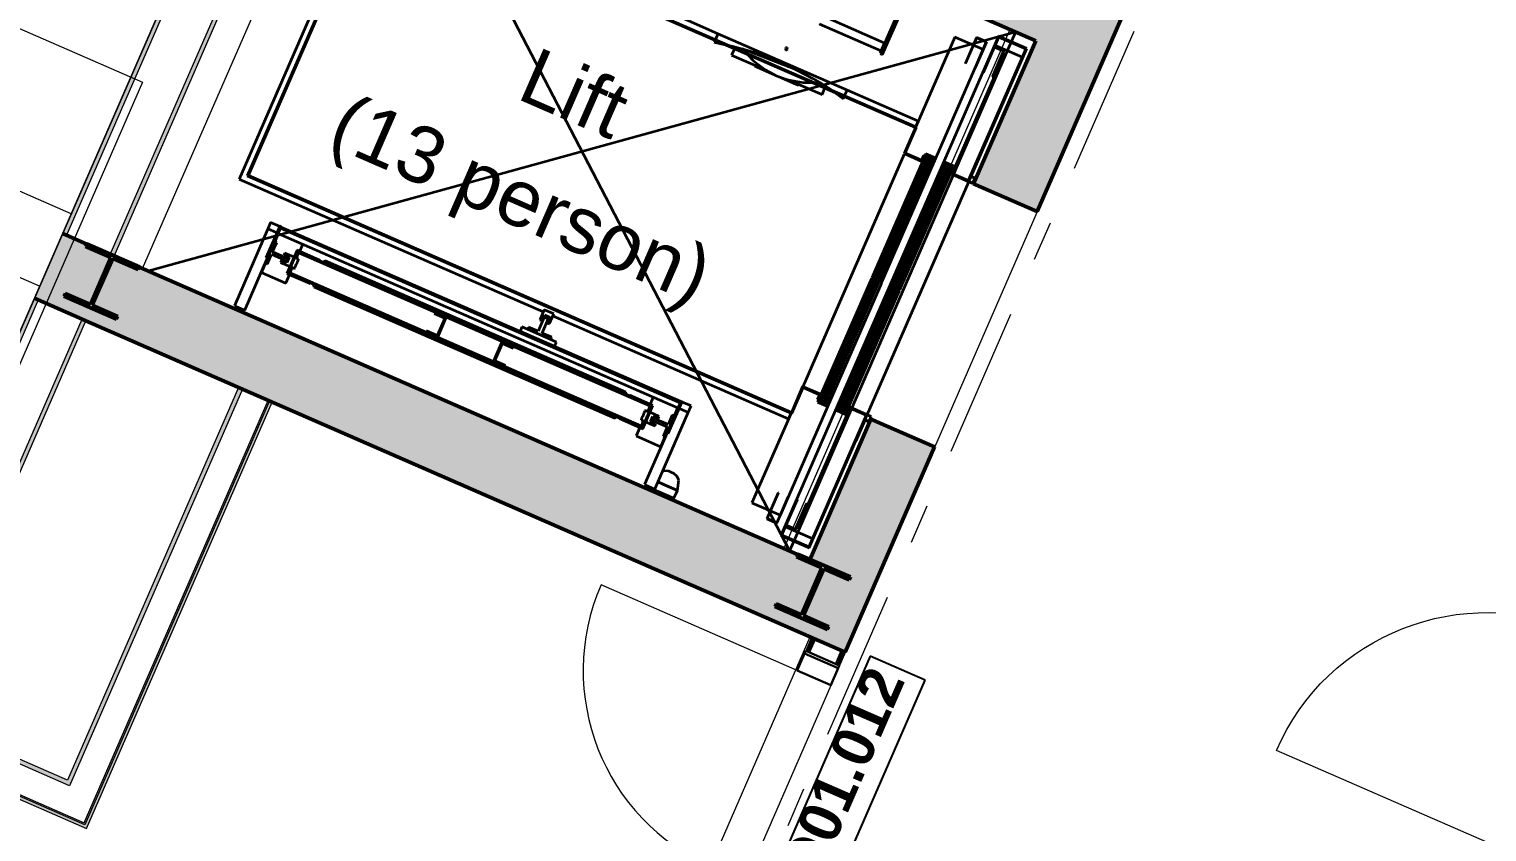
# Model space of a CAD drawing. Header units: millimetres. Extents: x -50172 to 258853, y -59787 to 25069.
# Drawn here: x 182827 to 187994, y -3236 to -393 of the extents above; entities that cross this region are included whole.
import ezdxf
from ezdxf.enums import TextEntityAlignment as Align

# ---------------------------------------------------------------- set-up
doc = ezdxf.new("R2010")
doc.units = ezdxf.units.MM
doc.header["$MEASUREMENT"] = 0
doc.linetypes.add('Double Dashed', pattern=[1093.611073, 529.166651, -211.666656, 141.111112, -211.666656])
for name, color, linetype in [('A-05-M_Gross_Int_Circulation', 7, 'Continuous'), ('A-05-M_Gross_Int_Plant', 7, 'Continuous'), ('A-15-M_Column_Int', 7, 'Continuous'), ('A-15-MG_Structural_Grid', 7, 'Continuous'), ('A-20-M_Floor_Slab', 7, 'Continuous'), ('A-25-M_Wall_Int', 7, 'Continuous'), ('ArchiCAD Door Markers', 7, 'Continuous'), ('ArchiCAD Doors', 7, 'Continuous'), ('New_A-05-M_Gross_Int_Circulation', 7, 'Continuous')]:
    doc.layers.add(name, color=color, linetype=linetype)
for name, color, linetype, lineweight, true_color in [('A-05-M_Gross_Int_Circulation_Pen_No__74', 7, 'Continuous', 20, 0x606060), ('A-05-M_Gross_Int_Plant_Pen_No__74', 7, 'Continuous', 20, 0x606060), ('A-15-M_Column_Int_Pen_No__28', 7, 'Continuous', 50, 0x2a2a2a), ('A-15-MG_Structural_Grid_Pen_No__163', 7, 'Continuous', 0, 0x750077), ('A-25-M_Wall_Int_Pen_No__107', 7, 'Continuous', 15, 0xa6a6a6), ('A-25-M_Wall_Int_Pen_No__27', 7, 'Continuous', 50, 0x2a2a2a), ('ArchiCAD Doors_Pen_No__27', 7, 'Continuous', 50, 0x2a2a2a), ('ArchiCAD Doors_Pen_No__43', 7, 'Continuous', 30, 0x444444), ('ArchiCAD Doors_Pen_No__63', 7, 'Continuous', 20, 0x606060), ('New_A-05-M_Gross_Int_Circulation_Pen_No__74', 7, 'Continuous', 20, 0x606060)]:
    doc.layers.add(name, color=color, linetype=linetype, lineweight=lineweight, true_color=true_color)
for name, color, linetype, lineweight in [('A-20-M_Floor_Slab_Pen_No__89', 8, 'Continuous', 20), ('A-25-M_Wall_Int_Pen_No__1', 7, 'Continuous', 13), ('A-30-M_Stair_Pen_No__1', 7, 'Continuous', 13), ('A-30-M_Stair_Pen_No__2', 8, 'Continuous', 15), ('A-80-M_Lift_Pen_No__8', 7, 'Continuous', 35), ('ArchiCAD Door Markers_Pen_No__1', 7, 'Continuous', 13), ('ArchiCAD Door Markers_Pen_No__5', 7, 'Continuous', 25), ('ArchiCAD Doors_Pen_No__1', 7, 'Continuous', 13), ('ArchiCAD Zone Stamps_Pen_No__9', 7, 'Continuous', 13), ('New_ArchiCAD Zone Stamps_Pen_No__9', 7, 'Continuous', 13)]:
    doc.layers.add(name, color=color, linetype=linetype, lineweight=lineweight)
doc.styles.add('GENERATED_STYLE_1', font='')
doc.styles.add('GENERATED_STYLE_2', font='')
doc.styles.add('GENERATED_STYLE_3', font='')
doc.styles.add('GENERATED_STYLE_4', font='')
doc.styles.get('GENERATED_STYLE_1').set_extended_font_data('Arial', bold=True)
doc.styles.get('GENERATED_STYLE_2').set_extended_font_data('Swis721 BT', bold=True)
doc.styles.get('GENERATED_STYLE_3').set_extended_font_data('Arial')
doc.styles.get('GENERATED_STYLE_4').set_extended_font_data('Swis721 BT')

# ---------------------------------------------------------------- blocks, each defined once
blk = doc.blocks.new('Hub Circulation-First_INB 1250_31_3', base_point=(202027.2, -3160.1))
at = {"layer": 'New_A-05-M_Gross_Int_Circulation_Pen_No__74', "linetype": 'Continuous'}
blk.add_line((187614, 1744.8), (185229.9, -3722.7), dxfattribs=at)
at = {"layer": 'New_ArchiCAD Zone Stamps_Pen_No__9'}
for tag, height, style, p in [('ROOM_NAME', 250, 'GENERATED_STYLE_1', (200923.8, -1482.5)), ('zoneNameLine2', 250, 'GENERATED_STYLE_1', (200735.4, -1914.6)), ('ROOM_NUMBER', 200, 'GENERATED_STYLE_3', (200547, -2335.3)), ('measuredAreaCode', 200, 'GENERATED_STYLE_3', (200389.9, -2695.5)), ('DUMMY_649', 200, 'GENERATED_STYLE_3', (200697.4, -2829.5)), ('DUMMY_650', 200, 'GENERATED_STYLE_3', (201326.5, -3103.9)), ('DUMMY_651', 133.3, 'GENERATED_STYLE_3', (201605.8, -3210.4))]:
    blk.add_attdef(tag, text='', height=height, rotation=336.4404, dxfattribs=dict(at, style=style)).set_placement(p, align=Align.TOP_LEFT)
blk = doc.blocks.new('Female WC_INB 1254_35_3', base_point=(183322.9, -5063.3))
at = {"layer": 'A-05-M_Gross_Int_Plant_Pen_No__74', "linetype": 'Continuous'}
for p, q in [((183678.8, -1710.3), (183024.3, -3211.3)), ((185595.5, -2546.1), (183678.8, -1710.3)), ((185059.9, -3774.4), (185595.5, -2546.1)), ((182335.5, -2911), (181456.2, -4927.6)), ((183024.3, -3211.3), (182335.5, -2911)), ((185539, -3983.3), (185059.9, -3774.4)), ((184408.8, -6575.1), (185539, -3983.3)), ((181456.2, -4927.6), (181872.3, -5109)), ((181872.3, -5109), (181740.4, -5411.5)), ((181740.4, -5411.5), (184408.8, -6575.1))]:
    blk.add_line(p, q, dxfattribs=at)
at = {"layer": 'ArchiCAD Zone Stamps_Pen_No__9'}
for tag, height, style, p in [('ROOM_NAME', 250, 'GENERATED_STYLE_1', (182935.2, -3697.8)), ('zoneNameLine2', 250, 'GENERATED_STYLE_1', (182746.8, -4130)), ('ROOM_NUMBER', 200, 'GENERATED_STYLE_3', (182558.3, -4550.7)), ('measuredAreaCode', 200, 'GENERATED_STYLE_3', (182401.3, -4910.8)), ('DUMMY_649', 200, 'GENERATED_STYLE_3', (182708.7, -5044.8)), ('DUMMY_650', 200, 'GENERATED_STYLE_3', (183179.4, -5250.1)), ('DUMMY_651', 133.3, 'GENERATED_STYLE_3', (183458.7, -5356.6))]:
    blk.add_attdef(tag, text='', height=height, rotation=336.4404, dxfattribs=dict(at, style=style)).set_placement(p, align=Align.TOP_LEFT)
blk = doc.blocks.new('Stair 03_INB 1253_40_3', base_point=(180885.9, -2222.7))
at = {"layer": 'A-05-M_Gross_Int_Circulation_Pen_No__74', "linetype": 'Continuous'}
blk.add_line((181172.9, -5180.7), (183639.3, 475.5), dxfattribs=at)
at = {"layer": 'ArchiCAD Zone Stamps_Pen_No__9'}
for tag, height, style, p in [('ROOM_NAME', 250, 'GENERATED_STYLE_1', (180646.6, -921.9)), ('zoneNameLine2', 250, 'GENERATED_STYLE_1', (180458.1, -1354)), ('ROOM_NUMBER', 200, 'GENERATED_STYLE_3', (180269.7, -1774.7)), ('measuredAreaCode', 200, 'GENERATED_STYLE_3', (180112.7, -2134.9)), ('DUMMY_649', 200, 'GENERATED_STYLE_3', (180420.1, -2268.9)), ('DUMMY_650', 200, 'GENERATED_STYLE_3', (180909.4, -2482.3)), ('DUMMY_651', 133.3, 'GENERATED_STYLE_3', (181188.7, -2588.8))]:
    blk.add_attdef(tag, text='', height=height, rotation=336.4404, dxfattribs=dict(at, style=style)).set_placement(p, align=Align.TOP_LEFT)
blk = doc.blocks.new('Slab_3_3', base_point=(169200.6, -115.4))
at = {"layer": 'A-20-M_Floor_Slab_Pen_No__89', "linetype": 'Continuous', "flags": 128}
for points in [[(183228.9, -1241.4), (184030.3, 596.5), (186303.5, -394.8), (185502.1, -2232.6)], [(178714.4, -4024), (180697, 522.7), (183228.7, -581.3), (181246.1, -5128)]]:
    blk.add_lwpolyline(points, close=True, dxfattribs=at)
blk = doc.blocks.new('Wall_81_3', base_point=(181172.9, -5180.7))
at = {"layer": 'A-25-M_Wall_Int_Pen_No__107', "linetype": 'Continuous'}
for points in [[(183746.1, 720.4), (182944.7, -1117.5), (182958.4, -1123.4), (183759.8, 714.4)], [(183915.7, 646.5), (183114.3, -1191.4), (183128, -1197.4), (183929.4, 640.5)], [(182844.8, -1346.6), (181172.9, -5180.7), (181186.7, -5186.7), (182858.5, -1352.6)], [(183014.3, -1420.6), (181342.5, -5254.7), (181356.2, -5260.7), (183028.1, -1426.6)]]:
    blk.add_hatch(color=256, dxfattribs=at).paths.add_polyline_path(points)
at = {"layer": 'A-25-M_Wall_Int_Pen_No__107', "linetype": 'Continuous', "lineweight": 0, "true_color": 0x535353}
for points in [[(182944.7, -1117.5), (182844.8, -1346.6), (182858.5, -1352.6), (182958.4, -1123.4)], [(182958.4, -1123.4), (182858.5, -1352.6), (183014.3, -1420.6), (183114.3, -1191.4)], [(183114.3, -1191.4), (183014.3, -1420.6), (183028.1, -1426.6), (183128, -1197.4)]]:
    blk.add_hatch(color=251, dxfattribs=at).paths.add_polyline_path(points)
at = {"layer": 'A-25-M_Wall_Int_Pen_No__1', "linetype": 'Continuous'}
for p, q in [((183759.8, 714.4), (182958.4, -1123.4)), ((183114.3, -1191.4), (183915.7, 646.5)), ((182858.5, -1352.6), (181186.7, -5186.7)), ((181342.5, -5254.7), (183014.3, -1420.6))]:
    blk.add_line(p, q, dxfattribs=at)
at = {"layer": 'A-25-M_Wall_Int_Pen_No__1', "linetype": 'Continuous', "flags": 128}
for points in [[(183128, -1197.4), (183929.4, 640.5)], [(183639.3, 475.5), (181172.9, -5180.7)], [(182421.6, -2817.6), (183028.1, -1426.6)]]:
    blk.add_lwpolyline(points, dxfattribs=at)
at = {"layer": 'A-25-M_Wall_Int_Pen_No__27', "linetype": 'Continuous'}
for p, q in [((182958.4, -1123.4), (182944.7, -1117.5)), ((183114.3, -1191.4), (182958.4, -1123.4)), ((183128, -1197.4), (183114.3, -1191.4)), ((182844.8, -1346.6), (182858.5, -1352.6)), ((182858.5, -1352.6), (183014.3, -1420.6)), ((183014.3, -1420.6), (183028.1, -1426.6))]:
    blk.add_line(p, q, dxfattribs=at)
blk = doc.blocks.new('Wall_82_3', base_point=(183802.1, 848.8))
at = {"layer": 'A-25-M_Wall_Int_Pen_No__107', "linetype": 'Continuous', "lineweight": 0, "true_color": 0x535353}
blk.add_hatch(color=251, dxfattribs=at).paths.add_polyline_path([(183929.4, 640.5), (186395.2, -434.7), (186451.2, -306.4), (183985.4, 768.8)])
at = {"layer": 'A-25-M_Wall_Int_Pen_No__27', "linetype": 'Continuous', "flags": 128}
for points in [[(186451.2, -306.4), (183985.4, 768.8)], [(183929.4, 640.5), (186395.2, -434.7)]]:
    blk.add_lwpolyline(points, dxfattribs=at)
blk = doc.blocks.new('Wall_83_3', base_point=(182944.7, -1117.5))
at = {"layer": 'A-25-M_Wall_Int_Pen_No__107', "linetype": 'Continuous', "lineweight": 0, "true_color": 0x535353}
blk.add_hatch(color=251, dxfattribs=at).paths.add_polyline_path([(183028.1, -1426.6), (185719.4, -2600.1), (185593.8, -2272.6), (183128, -1197.4)])
at = {"layer": 'A-25-M_Wall_Int_Pen_No__27', "linetype": 'Continuous', "flags": 128}
for points in [[(185593.8, -2272.6), (183128, -1197.4)], [(183028.1, -1426.6), (185719.4, -2600.1)]]:
    blk.add_lwpolyline(points, dxfattribs=at)
blk = doc.blocks.new('Wall_84_3', base_point=(182238.2, -2737.6))
at = {"layer": 'A-25-M_Wall_Int_Pen_No__107', "linetype": 'Continuous'}
for points in [[(182962.4, -3053.4), (182421.6, -2817.6), (182415.6, -2831.3), (182970.1, -3073.1)], [(182369.6, -2936.7), (183029.6, -3224.5), (183021.8, -3204.8), (182375.6, -2923)]]:
    blk.add_hatch(color=256, dxfattribs=at).paths.add_polyline_path(points)
at = {"layer": 'A-25-M_Wall_Int_Pen_No__1', "linetype": 'Continuous'}
for p, q in [((182970.1, -3073.1), (182415.6, -2831.3)), ((182375.6, -2923), (183021.8, -3204.8))]:
    blk.add_line(p, q, dxfattribs=at)
at = {"layer": 'A-25-M_Wall_Int_Pen_No__1', "linetype": 'Continuous', "flags": 128}
for points in [[(182415.6, -2831.3), (182375.6, -2923)], [(182962.4, -3053.4), (182421.6, -2817.6)], [(182369.6, -2936.7), (183029.6, -3224.5)]]:
    blk.add_lwpolyline(points, dxfattribs=at)
blk = doc.blocks.new('Wall_85_3', base_point=(182962.4, -3053.4))
at = {"layer": 'A-25-M_Wall_Int_Pen_No__107', "linetype": 'Continuous'}
for points in [[(183568.9, -1662.4), (182962.4, -3053.4), (182970.1, -3073.1), (183582.7, -1668.4)], [(183029.6, -3224.5), (183688.1, -1714.3), (183674.3, -1708.3), (183021.8, -3204.8)]]:
    blk.add_hatch(color=256, dxfattribs=at).paths.add_polyline_path(points)
at = {"layer": 'A-25-M_Wall_Int_Pen_No__1', "linetype": 'Continuous'}
for p, q in [((183582.7, -1668.4), (182970.1, -3073.1)), ((183021.8, -3204.8), (183674.3, -1708.3))]:
    blk.add_line(p, q, dxfattribs=at)
at = {"layer": 'A-25-M_Wall_Int_Pen_No__1', "linetype": 'Continuous', "flags": 128}
for points in [[(183568.9, -1662.4), (182962.4, -3053.4)], [(183688.1, -1714.3), (183568.9, -1662.4)], [(183029.6, -3224.5), (183688.1, -1714.3)]]:
    blk.add_lwpolyline(points, dxfattribs=at)
blk = doc.blocks.new('Door 19_6')
at = {"layer": 'ArchiCAD Doors_Pen_No__1', "linetype": 'Continuous'}
for p, q in [((-482.8, 0), (-482.8, -15)), ((482.8, 0), (482.8, -15)), ((-482.8, -15), (-482.8, -120)), ((482.8, -15), (482.8, -120)), ((-482.8, -120), (-482.8, -135)), ((482.8, -120), (482.8, -135))]:
    blk.add_line(p, q, dxfattribs=at)
at = {"layer": 'ArchiCAD Doors_Pen_No__43', "linetype": 'Continuous'}
for p, q in [((-472.8, 0), (-482.8, 0)), ((-482.8, 0), (-482.8, -135)), ((-406.8, 0), (-472.8, 0)), ((-472.8, 0), (-472.8, -135)), ((-406.8, -135), (-406.8, 0)), ((472.8, 0), (406.8, 0)), ((406.8, 0), (406.8, -135)), ((472.8, 0), (482.8, 0)), ((472.8, -135), (472.8, 0)), ((482.8, 0), (482.8, -135)), ((-472.8, -135), (-482.8, -135)), ((-472.8, -135), (-406.8, -135)), ((406.8, -135), (472.8, -135)), ((472.8, -135), (482.8, -135))]:
    blk.add_line(p, q, dxfattribs=at)
at = {"layer": 'ArchiCAD Doors_Pen_No__63', "linetype": 'Continuous'}
blk.add_line((406.8, 0), (406.8, 813.5), dxfattribs=at)
blk.add_arc((406.8, 0), 813.5, 90, 180, dxfattribs=at)
blk = doc.blocks.new('Wall_111_3', base_point=(187387.6, -4663.6))
at = {"layer": 'ArchiCAD Doors', "color": 251, "linetype": 'Continuous', "lineweight": 20, "true_color": 0x606060, "xscale": -0.9999999999999999, "zscale": 1000, "rotation": 66.44039320499522}
blk.add_blockref('Door 19_6', (188156.4, -2900.5), dxfattribs=at)
blk = doc.blocks.new('Simple Door Opening_10')
at = {"layer": 'ArchiCAD Doors_Pen_No__27', "linetype": 'Continuous'}
for p, q in [((-455, 0), (-455, 246)), ((455, 0), (455, 246))]:
    blk.add_line(p, q, dxfattribs=at)
blk = doc.blocks.new('Simple Door Opening_11')
at = {"layer": 'ArchiCAD Doors_Pen_No__27', "linetype": 'Continuous'}
for p, q in [((-450, 0), (-450, -246)), ((450, 0), (450, -246))]:
    blk.add_line(p, q, dxfattribs=at)
blk = doc.blocks.new('Wall_112_3', base_point=(187614, 1744.8))
at = {"layer": 'A-25-M_Wall_Int_Pen_No__107', "linetype": 'Continuous', "lineweight": 0, "true_color": 0x535353}
for points in [[(187614, 1744.8), (187252.6, 1531.5), (187031.9, 1025.3), (187257.4, 927)], [(186897.6, 102), (186672.1, 200.4), (186174.5, -940.9), (186400, -1039.2)], [(186036.3, -1873.3), (185810.8, -1775), (185593.8, -2272.6), (185719.4, -2600.1)]]:
    blk.add_hatch(color=251, dxfattribs=at).paths.add_polyline_path(points)
at = {"layer": 'A-25-M_Wall_Int_Pen_No__27', "linetype": 'Continuous', "flags": 128}
for points in [[(187257.4, 927), (187614, 1744.8)], [(187252.6, 1531.5), (187031.9, 1025.3)], [(186672.1, 200.4), (186451.2, -306.4)], [(186400, -1039.2), (186897.6, 102)], [(186395.2, -434.7), (186174.5, -940.9)], [(185810.8, -1775), (185593.8, -2272.6)], [(185719.4, -2600.1), (186036.3, -1873.3)]]:
    blk.add_lwpolyline(points, dxfattribs=at)
at = {"layer": 'ArchiCAD Doors', "color": 251, "linetype": 'Continuous', "lineweight": 20, "true_color": 0x606060, "xscale": -1, "zscale": 1000, "rotation": 246.4404159907759}
for name, p in [('Simple Door Opening_11', (187077.5, 514.5)), ('Simple Door Opening_10', (185992.6, -1357.9))]:
    blk.add_blockref(name, p, dxfattribs=at)
blk = doc.blocks.new('Door 19_8')
at = {"layer": 'ArchiCAD Doors_Pen_No__1', "linetype": 'Continuous'}
for p, q in [((-455.3, -15), (-455.3, 0)), ((455.3, -15), (455.3, 0)), ((-455.3, -115), (-455.3, -15)), ((455.3, -115), (455.3, -15)), ((-455.3, -130), (-455.3, -115)), ((455.3, -130), (455.3, -115))]:
    blk.add_line(p, q, dxfattribs=at)
at = {"layer": 'ArchiCAD Doors_Pen_No__43', "linetype": 'Continuous'}
for p, q in [((-445.3, 0), (-455.3, 0)), ((-455.3, 0), (-455.3, -130)), ((-379.3, 0), (-445.3, 0)), ((-445.3, 0), (-445.3, -130)), ((-379.3, -130), (-379.3, 0)), ((445.3, 0), (379.3, 0)), ((379.3, 0), (379.3, -130)), ((445.3, 0), (455.3, 0)), ((445.3, -130), (445.3, 0)), ((455.3, 0), (455.3, -130)), ((-445.3, -130), (-455.3, -130)), ((-445.3, -130), (-379.3, -130)), ((379.3, -130), (445.3, -130)), ((445.3, -130), (455.3, -130))]:
    blk.add_line(p, q, dxfattribs=at)
at = {"layer": 'ArchiCAD Doors_Pen_No__63', "linetype": 'Continuous'}
blk.add_line((379.3, 0), (379.3, 758.5), dxfattribs=at)
blk.add_arc((379.3, 0), 758.5, 90, 180, dxfattribs=at)
blk = doc.blocks.new('Door Stamp 17_9')
at = {"layer": 'ArchiCAD Door Markers_Pen_No__5', "linetype": 'Continuous'}
for p, q in [((529.8, 299.1), (-529.8, 299.1)), ((-529.8, 299.1), (-529.8, 87.3)), ((529.8, 299.1), (-529.8, 299.1)), ((529.8, 87.3), (529.8, 299.1)), ((-529.8, 87.3), (529.8, 87.3))]:
    blk.add_line(p, q, dxfattribs=at)
at = {"layer": 'ArchiCAD Door Markers_Pen_No__1', "style": 'GENERATED_STYLE_2'}
blk.add_attdef('AC_WIDO_ID', text='', height=150, rotation=180, dxfattribs=at).set_placement((470.9, 343.9), align=Align.BOTTOM_LEFT)
blk = doc.blocks.new('Wall_113_3', base_point=(185819.3, -2370.9))
at = {"layer": 'A-25-M_Wall_Int_Pen_No__107', "linetype": 'Continuous'}
for points in [[(185600.2, -2548.1), (185579.6, -2595.5), (185593.3, -2601.5), (185614, -2554.1)], [(185705.6, -2594.1), (185685, -2641.4), (185698.7, -2647.4), (185719.4, -2600.1)], [(185215.6, -3430.1), (185110.7, -3670.7), (185124.5, -3676.7), (185229.4, -3436.1)], [(185321, -3476.1), (185216.1, -3716.7), (185229.9, -3722.7), (185334.8, -3482.1)]]:
    blk.add_hatch(color=256, dxfattribs=at).paths.add_polyline_path(points)
at = {"layer": 'A-25-M_Wall_Int_Pen_No__1', "linetype": 'Continuous'}
for p, q in [((185614, -2554.1), (185593.3, -2601.5)), ((185593.3, -2601.5), (185579.6, -2595.5)), ((185685, -2641.4), (185593.3, -2601.5)), ((185685, -2641.4), (185705.6, -2594.1)), ((185698.7, -2647.4), (185685, -2641.4)), ((185229.4, -3436.1), (185124.5, -3676.7)), ((185229.4, -3436.1), (185215.6, -3430.1)), ((185321, -3476.1), (185229.4, -3436.1)), ((185216.1, -3716.7), (185321, -3476.1)), ((185334.8, -3482.1), (185321, -3476.1))]:
    blk.add_line(p, q, dxfattribs=at)
at = {"layer": 'A-25-M_Wall_Int_Pen_No__1', "linetype": 'Continuous', "flags": 128}
for points in [[(185600.2, -2548.1), (185579.6, -2595.5)], [(185719.4, -2600.1), (185600.2, -2548.1)], [(185698.7, -2647.4), (185719.4, -2600.1)], [(185215.6, -3430.1), (185110.7, -3670.7)], [(185229.9, -3722.7), (185334.8, -3482.1)], [(185124.5, -3676.7), (185216.1, -3716.7)]]:
    blk.add_lwpolyline(points, dxfattribs=at)
at = {"layer": 'ArchiCAD Door Markers'}
ref = blk.add_blockref('Door Stamp 17_9', (185516.7, -3064.8), dxfattribs=dict(at, rotation=246.4404154257695))
ref.add_attrib('AC_WIDO_ID', 'XD01.012', dxfattribs={"layer": 'ArchiCAD Door Markers_Pen_No__1', "color": 7, "height": 150, "rotation": 66.4404, "style": 'GENERATED_STYLE_2'}).set_placement((185602.7, -3571.2), align=Align.BOTTOM_LEFT)
at = {"layer": 'ArchiCAD Doors', "color": 251, "linetype": 'Continuous', "lineweight": 20, "true_color": 0x606060, "zscale": 1000, "rotation": 66.44041542576947}
blk.add_blockref('Door 19_8', (185397.6, -3012.8), dxfattribs=at)
blk = doc.blocks.new('ST01.03')
at = {"layer": 'A-30-M_Stair_Pen_No__2', "linetype": 'Continuous'}
blk.add_hatch(color=256, dxfattribs=at).paths.add_polyline_path([(750, 0, 1), (550, 0, 1)])
at = {"layer": 'A-30-M_Stair_Pen_No__1', "linetype": 'Continuous'}
for p, q in [((0, 1590), (0, 4399.048)), ((0, 4399.048), (2697, 4399.048)), ((2697, 4399.048), (2697, 0)), ((650, 1355), (650, 3799.048)), ((650, 3799.048), (2047, 3799.048)), ((2047, 3799.048), (2047, 0)), ((1300, 1120), (1300, 3199.048)), ((1300, 3199.048), (1397, 3199.048)), ((1397, 3199.048), (1397, 0)), ((0, 1590), (1300, 1120)), ((0, 0), (0, 1483.665)), ((0, 1483.665), (1300, 1013.665)), ((0, 1400), (231.414, 1400)), ((650, 1248.665), (0, 968.665)), ((650, 0), (650, 1248.665)), ((650, 1248.665), (1300, 968.665)), ((0, 1120), (1005.882, 1120)), ((1300, 0), (1300, 1013.665)), ((0, 840), (1300, 840)), ((0, 560), (1300, 560)), ((0, 280), (1300, 280)), ((2047, 0), (1397, 280)), ((2047, 0), (2697, 280)), ((0, 0), (1300, 0)), ((0, 0), (1300, 0)), ((2697, 0), (1397, 0))]:
    blk.add_line(p, q, dxfattribs=at)
blk.add_circle((650, 0), 100, dxfattribs=at)
blk = doc.blocks.new('Universal Columns Column 19_3')
at = {"layer": 'A-15-M_Column_Int', "linetype": 'Continuous', "lineweight": 0, "true_color": 0xffffff}
h = blk.add_hatch(dxfattribs=at)
h.set_pattern_fill('613_01__a5_STUCCO_0003', style=0, pattern_type=2)
h.set_pattern_definition([(286.3, (0, 0), (-3213820, 11866500), [3000, -14992680]), (309.93, (992000, -2522800), (-1760680, 765780), [4670, -4288600]), (111.49, (-168200, -712500), (765800, 1760700), [7100, -2708200]), (111.49, (-238700, -1062700), (765800, 1760700), [7100, -2708200]), (111.49, (-566500, -1578300), (765800, 1760700), [7100, -2708200]), (111.49, (-655700, -1708100), (765800, 1760700), [7100, -2708200]), (111.494, (-465300, -1834400), (765800, 1760700), [7100, -2708200]), (111.494, (-104200, -1931700), (765800, 1760700), [7100, -2708200]), (111.494, (257800, -2002000), (765800, 1760700), [7100, -2708200]), (183.06, (-194600, -886000), (2526450, 994900), [11200, -4282100]), (183.06, (-349700, -1079650), (2526450, 994900), [11200, -4282100]), (183.06, (116350, -2076500), (2526450, 994900), [11200, -4282100]), (111.49, (-350400, -1231700), (765800, 1760700), [7100, -2708200]), (111.49, (-502900, -1720200), (765800, 1760700), [7100, -2708200]), (111.494, (-274000, -1895900), (765800, 1760700), [7100, -2708200]), (111.494, (322000, -2155100), (765800, 1760700), [7100, -2708200]), (48.06, (-367140, -1412600), (765780, 1760680), [10500, -6061050]), (48.06, (-236400, -1671930), (765780, 1760680), [10520, -6061050]), (48.06, (-93300, -549600), (765800, 1760700), [10500, -6061050]), (48.06, (189050, -378800), (765800, 1760700), [10500, -6061050]), (48.06, (50600, -207200), (765800, 1760700), [10500, -6061050]), (48.06, (563700, -450600), (765800, 1760700), [10500, -6061050]), (48.06, (904800, -517960), (765780, 1760680), [10500, -6061050]), (48.06, (1265960, -877540), (765780, 1760680), [10500, -6061050]), (48.06, (1482600, -916100), (765780, 1760680), [10520, -6061050]), (48.06, (1273060, -1199550), (765780, 1760680), [10520, -6061050]), (48.06, (1211900, -1491860), (765780, 1760680), [10520, -6061050]), (48.06, (943500, -1689000), (765780, 1760680), [10520, -6061050]), (48.06, (1016600, -1999200), (765780, 1760680), [10520, -6061050]), (48.06, (801000, -2133260), (765780, 1760680), [10520, -6061050]), (48.06, (807600, -2293060), (765780, 1760680), [10520, -6061050]), (48.06, (630500, -2291960), (765780, 1760680), [10520, -6061050]), (48.06, (151700, -1607900), (765780, 1760680), [10520, -6061050]), (48.06, (70000, -1177460), (765780, 1760680), [10500, -6061050]), (48.06, (631750, -935800), (765780, 1760680), [10500, -6061050]), (48.06, (986700, -1181300), (765780, 1760680), [10500, -6061050]), (48.06, (850600, -1436000), (765780, 1760680), [10520, -6061050]), (48.06, (409300, -1365550), (765780, 1760680), [10500, -6061050]), (48.06, (488700, -1638000), (765780, 1760680), [10520, -6061050]), (48.06, (565600, -1787900), (765780, 1760680), [10520, -6061050]), (48.06, (297900, -886800), (765780, 1760680), [10500, -6061050]), (48.06, (277700, -629950), (765800, 1760700), [10500, -6061050]), (111.494, (551400, -2107800), (765800, 1760700), [7100, -2708200]), (111.494, (998900, -2140500), (765800, 1760700), [7100, -2708200]), (111.49, (707000, -1598400), (765800, 1760700), [7100, -2708200]), (111.494, (1193500, -1658100), (765800, 1760700), [7100, -2708200]), (111.49, (691100, -1191600), (765800, 1760700), [7100, -2708200]), (111.49, (1263300, -1334100), (765800, 1760700), [7100, -2708200]), (111.49, (979600, -866500), (765800, 1760700), [7100, -2708200]), (111.49, (1307600, -730700), (765800, 1760700), [7100, -2708200]), (111.49, (640400, -526600), (765800, 1760700), [7100, -2708200]), (111.49, (694500, -717200), (765800, 1760700), [7100, -2708200]), (111.49, (314700, -283700), (765800, 1760700), [7100, -2708200]), (111.49, (167600, -528500), (765800, 1760700), [7100, -2708200]), (111.49, (12400, -430600), (765800, 1760700), [7100, -2708200]), (111.49, (67100, -748000), (765800, 1760700), [7100, -2708200]), (111.49, (344000, -1091200), (765800, 1760700), [7100, -2708200]), (111.49, (29600, -939300), (765800, 1760700), [7100, -2708200]), (111.49, (438400, -757700), (765800, 1760700), [7100, -2708200]), (111.49, (-42600, -1373600), (765800, 1760700), [7100, -2708200]), (169.023, (65740, -1702860), (-7808487, 1302433), [10530, -17691000]), (169.023, (1133700, -1883880), (-7808487, 1302433), [10530, -17691000]), (169.023, (1445740, -1224800), (-7808487, 1302433), [10530, -17691000]), (169.023, (1047320, -1405880), (-7808487, 1302433), [10530, -17691000]), (169.023, (180300, -1357830), (-7808487, 1302433), [10530, -17691000]), (169.023, (-432670, -1577200), (-7808487, 1302433), [10530, -17691000]), (169.023, (223600, -966600), (-7808487, 1302433), [10530, -17691000]), (169.023, (1136430, -1014340), (-7808487, 1302433), [10530, -17691000]), (169.023, (1524220, -1021000), (-7808487, 1302433), [10530, -17691000]), (169.023, (1135220, -608810), (-7808487, 1302433), [10530, -17691000]), (169.023, (893470, -721350), (-7808487, 1302433), [10530, -17691000]), (169.023, (840820, -1017380), (-7808487, 1302433), [10530, -17691000]), (169.023, (46180, -1841170), (-7808487, 1302433), [10530, -17691000]), (169.023, (407640, -1861700), (-7808487, 1302433), [10530, -17691000]), (169.023, (845750, -1951000), (-7808487, 1302433), [10530, -17691000]), (48.06, (1350950, -1429200), (765780, 1760680), [10520, -6061050]), (48.06, (1140700, -2005970), (765780, 1760680), [10520, -6061050]), (48.06, (978100, -2309850), (765780, 1760680), [10520, -6061050]), (48.06, (198750, -158600), (765800, 1760700), [10500, -6061050]), (48.06, (458460, -261400), (765800, 1760700), [10500, -6061050]), (48.06, (772750, -448730), (765780, 1760680), [10500, -6061050]), (48.06, (1481360, -686060), (765780, 1760680), [10520, -6061050]), (48.06, (1667650, -817700), (765780, 1760680), [10520, -6061050]), (48.06, (1651400, -901750), (765780, 1760680), [10520, -6061050])])
h.paths.add_polyline_path([(-101.8, -101.6), (101.8, -101.6), (101.8, -90.6), (3.6, -90.6), (3.6, 90.6), (101.8, 90.6), (101.8, 101.6), (-101.8, 101.6), (-101.8, 90.6), (-3.6, 90.6), (-3.6, -90.6), (-101.8, -90.6)])
at = {"layer": 'A-15-M_Column_Int_Pen_No__28', "linetype": 'Continuous'}
for p, q in [((101.8, 101.6), (-101.8, 101.6)), ((-101.8, 101.6), (-101.8, 90.6)), ((-101.8, 90.6), (-3.6, 90.6)), ((-3.6, 90.6), (-3.6, -90.6)), ((3.6, -90.6), (3.6, 90.6)), ((3.6, 90.6), (101.8, 90.6)), ((101.8, 90.6), (101.8, 101.6)), ((-3.6, -90.6), (-101.8, -90.6)), ((-101.8, -90.6), (-101.8, -101.6)), ((-101.8, -101.6), (101.8, -101.6)), ((101.8, -90.6), (3.6, -90.6)), ((101.8, -101.6), (101.8, -90.6))]:
    blk.add_line(p, q, dxfattribs=at)
blk = doc.blocks.new('Standard grid marker')
at = {"layer": 'A-15-MG_Structural_Grid_Pen_No__163', "linetype": 'Double Dashed'}
blk.add_line((1000, 0), (29726, 0), dxfattribs=at)
at = {"layer": 'A-15-MG_Structural_Grid_Pen_No__163', "style": 'GENERATED_STYLE_4'}
for tag, p in [('AC_MarkerText_1_0', (-500, 41.2)), ('AC_MarkerText_1_1', (31226, 41.2))]:
    blk.add_attdef(tag, text='', height=350, rotation=90, dxfattribs=at).set_placement(p, align=Align.MIDDLE_CENTER)

msp = doc.modelspace()

# ---------------------------------------------------------------- linework, layer by layer
at = {"layer": 'A-80-M_Lift_Pen_No__8', "linetype": 'Continuous'}
for p, q in [((184050.2, 587.9), (185522.1, -2241.3)), ((184030.6, 130), (183571, -924.1)), ((184042, 101.1), (183599.9, -912.7)), ((183603.9, -911.2), (184043.5, 97.1)), ((185972.4, -740.7), (184042, 101.1)), ((184043.5, 97.1), (185968.5, -742.2)), ((185928.7, -283.1), (185863.2, -433.4)), ((185872.3, -437.4), (185937.9, -287.1)), ((185268.1, -409.6), (185142.7, -354.9)), ((185859.2, -442.6), (185639.2, -346.6)), ((186323.5, -403.4), (183248.8, -1250)), ((185268.1, -409.6), (185259.3, -429.7)), ((185726.4, -609.4), (185268.1, -409.6)), ((185627.2, -374.1), (185847.2, -470.1)), ((186323.5, -403.4), (186308.5, -437.8)), ((185258.1, -432.5), (185254.9, -439.8)), ((185254.9, -439.8), (185294.8, -448.5)), ((185292.3, -447.9), (185326.6, -462.9)), ((185309.7, -451.7), (185319.7, -453.9)), ((185326.8, -462.5), (185316.8, -485.4)), ((185319.7, -453.9), (185354.2, -462.4)), ((185326.6, -462.9), (185326.8, -462.5)), ((185329.5, -456.3), (185328, -459.7)), ((185354.2, -462.4), (185401.5, -476.4)), ((185354.2, -462.4), (185367.5, -476.9)), ((185548, -538.2), (185354.2, -462.4)), ((185507.5, -461), (185507.1, -462.6)), ((185507.1, -462.6), (185507.4, -464.1)), ((185507.4, -464.1), (185508.3, -465.4)), ((185508.4, -459.7), (185507.5, -461)), ((185509.7, -458.9), (185508.4, -459.7)), ((185511.2, -458.6), (185509.7, -458.9)), ((185512.7, -459), (185511.2, -458.6)), ((186242.7, -463.6), (185511.3, -2141.1)), ((185514, -459.9), (185512.7, -459)), ((185513.9, -465.5), (185514.8, -464.2)), ((185514.9, -461.2), (185514, -459.9)), ((185514.8, -464.2), (185515.1, -462.7)), ((185515.1, -462.7), (185514.9, -461.2)), ((186308.5, -437.8), (185537.1, -2206.9)), ((185863.2, -433.4), (185843.2, -479.2)), ((185847.2, -470.1), (185859.2, -442.6)), ((185852.3, -483.2), (185872.3, -437.4)), ((185872.3, -437.4), (185863.2, -433.4)), ((186108.4, -421.4), (185969.7, -739.5)), ((186209.2, -465.4), (186108.4, -421.4)), ((186185.5, -422.3), (186145.5, -514)), ((186146.4, -514.4), (186186, -423.6)), ((186359.6, -463.3), (186156.1, -929.9)), ((186157.7, -933.8), (186363.5, -461.8)), ((186219.9, -438.4), (186180.3, -529.1)), ((186181.2, -529.5), (186221.2, -437.9)), ((186221.2, -437.9), (186185.5, -422.3)), ((186186, -423.6), (186219.9, -438.4)), ((186248.5, -455.3), (186208.6, -546.9)), ((186209.5, -547.3), (186249.1, -456.6)), ((186262.7, -417.8), (186242.7, -463.6)), ((186242.7, -463.6), (186245.5, -464.8)), ((186245.5, -464.8), (186264.2, -421.7)), ((186282.5, -470), (186248.5, -455.3)), ((186249.1, -456.6), (186281.1, -470.6)), ((186346.8, -492.6), (186251.5, -451.1)), ((186363.5, -461.8), (186262.7, -417.8)), ((186264.2, -421.7), (186359.6, -463.3)), ((185316.8, -485.4), (185436.9, -537.7)), ((185372.4, -482.3), (185394.1, -505.9)), ((185394.1, -505.9), (185436.9, -537.7)), ((185401.5, -476.4), (185472.7, -503.2)), ((185472.7, -503.2), (185496, -512.2)), ((185496, -512.2), (185548, -538.2)), ((185508.3, -465.4), (185509.5, -466.3)), ((185509.5, -466.3), (185511.1, -466.6)), ((185511.1, -466.6), (185512.6, -466.4)), ((185512.6, -466.4), (185513.9, -465.5)), ((185843.2, -479.2), (185852.3, -483.2)), ((186041.3, -850.4), (186209.2, -465.4)), ((186283, -481.2), (186097.2, -907.5)), ((186101.1, -905.9), (186285.8, -482.4)), ((186145.5, -514), (186146.4, -514.4)), ((186281.1, -470.6), (186241.6, -561.3)), ((186242.5, -561.7), (186282.5, -470)), ((186285.8, -482.4), (186283, -481.2)), ((185399.3, -521.3), (185398.3, -523.6)), ((185398.3, -523.6), (185407.5, -527.6)), ((185408.5, -525.3), (185407.5, -527.6)), ((185407.5, -527.6), (185469.5, -554.7)), ((185436.9, -537.7), (185476.1, -558.1)), ((185476.1, -558.1), (185517.6, -572.9)), ((185483, -560.5), (185545, -587.6)), ((185548, -538.2), (185604.7, -568.3)), ((185604.7, -568.3), (185629.1, -582.3)), ((186180.3, -529.1), (186181.2, -529.5)), ((186208.6, -546.9), (186209.5, -547.3)), ((186241.6, -561.3), (186242.5, -561.7)), ((185517.6, -572.9), (185637.7, -625.3)), ((185517.6, -572.9), (185570.1, -582.7)), ((185545, -587.6), (185546, -585.3)), ((185545, -587.6), (185554.2, -591.6)), ((185554.2, -591.6), (185555.2, -589.3)), ((185570.1, -582.7), (185602.1, -582.5)), ((185609.4, -582.4), (185629.1, -582.3)), ((185629.1, -582.3), (185671.8, -609.6)), ((185637.7, -625.3), (185647.7, -602.3)), ((185647.7, -602.3), (185647.5, -602.8)), ((185647.5, -602.8), (185685, -619.2)), ((185648.9, -599.6), (185650.5, -595.9)), ((185683.1, -617.8), (185713.2, -639.7)), ((185717.6, -629.6), (185726.4, -609.4)), ((185978.5, -719.3), (185726.4, -609.4)), ((185713.2, -639.7), (185716.4, -632.3)), ((185969.7, -739.5), (185978.5, -719.3)), ((185968.5, -742.2), (185928.5, -833.9)), ((185932.5, -832.4), (185972.4, -740.7)), ((185570.2, -1659.5), (185929.9, -834.5)), ((186005.6, -834.8), (185814.3, -1273.6)), ((185823.2, -1277.5), (186014.5, -838.7)), ((185832.1, -1281.4), (186023.5, -842.6)), ((185841, -1285.3), (186032.4, -846.5)), ((185850, -1289.2), (186041.3, -850.4)), ((186070.7, -863.2), (185879.4, -1301.7)), ((185887.9, -1305.5), (186079.2, -866.9)), ((185896.4, -1309.2), (186087.6, -870.6)), ((185904.9, -1312.9), (186096.1, -874.3)), ((185913.4, -1316.5), (186104.6, -878)), ((185928.5, -833.9), (185991.8, -861.5)), ((185990.2, -857.5), (185932.5, -832.4)), ((185997.6, -840.6), (185990.2, -857.5)), ((185991.8, -861.5), (186000.4, -841.8)), ((186000.4, -841.8), (185997.6, -840.6)), ((186041.3, -850.4), (186005.6, -834.8)), ((186104.6, -878), (186070.7, -863.2)), ((186166.5, -914.8), (186198.3, -841.9)), ((186198.3, -841.9), (186197.9, -841.7)), ((183571, -924.1), (184649.6, -1394.4)), ((183599.9, -912.7), (185530.4, -1754.5)), ((185528.8, -1750.6), (183603.9, -911.2)), ((186097.2, -907.5), (186157.7, -933.8)), ((186156.1, -929.9), (186101.1, -905.9)), ((186107.2, -898.2), (186103.4, -906.9)), ((186104.3, -907.3), (186108.1, -898.6)), ((186108.1, -898.6), (186107.2, -898.2)), ((186165.7, -915.5), (186179, -921.3)), ((186180.3, -920.8), (186166.5, -914.8)), ((186179, -921.3), (186171.4, -938.7)), ((186171.9, -940), (186180.3, -920.8)), ((185797.9, -1758.8), (186157.7, -933.8)), ((186157.7, -933.8), (186171.9, -940)), ((186171.4, -938.7), (186158.1, -932.9)), ((183682.7, -1078.1), (183672.7, -1101)), ((183714.8, -1092.1), (183682.7, -1078.1)), ((183672.7, -1101), (183554.2, -1372.8)), ((183715, -1091.6), (183666.2, -1203.5)), ((183670.8, -1205.5), (183719.6, -1093.6)), ((183704.8, -1115), (183672.7, -1101)), ((183709.8, -1117.2), (183697.3, -1146.1)), ((183709.4, -1117), (185126.5, -1735)), ((183719.6, -1093.6), (183715, -1091.6)), ((183719.4, -1094.1), (183717.4, -1098.7)), ((183717.4, -1098.7), (185134.5, -1716.6)), ((185136.5, -1712), (183719.4, -1094.1)), ((183696.8, -1145.9), (183664, -1221.1)), ((183689.5, -1182.5), (183704.1, -1149.1)), ((183744.5, -1206.5), (183689.5, -1182.5)), ((183704.1, -1149.1), (183696.8, -1145.9)), ((183732.6, -1186.3), (183729.4, -1193.7)), ((183766.1, -1200.9), (183732.6, -1186.3)), ((183776.3, -1176.2), (183740.3, -1258.7)), ((183744.3, -1257.1), (183777.9, -1180.1)), ((183781, -1185.3), (183772.9, -1204.1)), ((183858.8, -1212.2), (183776.3, -1176.2)), ((183777.9, -1180.1), (183857.6, -1214.9)), ((183782.2, -1182.6), (183781, -1185.3)), ((185027.7, -1728.9), (183781, -1185.3)), ((185028.9, -1726.2), (183782.2, -1182.6)), ((183784.5, -1183.6), (183784.7, -1183.1)), ((183785.9, -1180.4), (183796.9, -1155.2)), ((183590.9, -1388.8), (183670.8, -1205.5)), ((183664.5, -1221.3), (183649.9, -1254.7)), ((183664, -1221.1), (183671.4, -1224.2)), ((183666.2, -1203.5), (183670.8, -1205.5)), ((183671.4, -1224.2), (183685.9, -1190.8)), ((183685.9, -1190.8), (183740.9, -1214.8)), ((183721.2, -1212.4), (183718, -1219.8)), ((183718, -1219.8), (183751.5, -1234.4)), ((183740, -1220.6), (183721.2, -1212.4)), ((183729.4, -1193.7), (183748.2, -1201.9)), ((183748.2, -1201.9), (183740, -1220.6)), ((183740.9, -1214.8), (183744.5, -1206.5)), ((183758.5, -1237.1), (183750.3, -1255.9)), ((183751.5, -1234.4), (183766.1, -1200.9)), ((183753.9, -1235.1), (183767.6, -1241.1)), ((183767.6, -1241.1), (183768.2, -1239.9)), ((183768.2, -1239.9), (183769.7, -1236.3)), ((183782, -1208.1), (183768.3, -1202.1)), ((183769.7, -1236.3), (183772.1, -1231)), ((183772.1, -1231), (183774.8, -1224.6)), ((183774.8, -1224.6), (183777.6, -1218.3)), ((183777.6, -1218.3), (183779.9, -1213)), ((183779.9, -1213), (183781.5, -1209.4)), ((183781.5, -1209.4), (183782, -1208.1)), ((183839.7, -1207.1), (183839.5, -1207.6)), ((183857.6, -1214.9), (183858.8, -1212.2)), ((183867.7, -1218.8), (183857.8, -1214.5)), ((183875.5, -1214), (183866.6, -1219.4)), ((184942.4, -1679.2), (183875.5, -1214)), ((183649.4, -1254.5), (183649.9, -1254.7)), ((183649.9, -1254.7), (183737, -1292.7)), ((183737, -1292.7), (183750, -1262.9)), ((183740.3, -1258.7), (183822.8, -1294.7)), ((183824, -1291.9), (183744.3, -1257.1)), ((183750.3, -1255.9), (183749.1, -1258.7)), ((183749.1, -1258.7), (184995.7, -1802.3)), ((184996.9, -1799.5), (183750.3, -1255.9)), ((183751.2, -1260.1), (183751.4, -1259.7)), ((183806.4, -1283.7), (183806.2, -1284.1)), ((183822.8, -1294.7), (183824, -1291.9)), ((185813.2, -1276), (185621.9, -1714.7)), ((185630.8, -1718.7), (185822.2, -1279.8)), ((185639.8, -1722.6), (185831.1, -1283.7)), ((185648.7, -1726.5), (185840, -1287.6)), ((185657.6, -1730.3), (185849, -1291.6)), ((185849, -1291.6), (185813.2, -1276)), ((185814.3, -1273.6), (185850, -1289.2)), ((185849, -1291.6), (185850, -1289.2)), ((183823.8, -1292.4), (183833.7, -1296.7)), ((183833.4, -1295.5), (183835.5, -1305.6)), ((183835.5, -1305.6), (184902.5, -1770.9)), ((185878.2, -1304.6), (185687, -1743.1)), ((185695.4, -1746.8), (185886.7, -1308.2)), ((185703.9, -1750.5), (185895.2, -1311.9)), ((185712.4, -1754.2), (185903.7, -1315.6)), ((185720.9, -1757.9), (185912.1, -1319.4)), ((185912.1, -1319.4), (185878.2, -1304.6)), ((185879.4, -1301.7), (185913.4, -1316.5)), ((183554.2, -1372.8), (183590.9, -1388.8)), ((184652.6, -1387.6), (184638, -1421)), ((184686.1, -1402.2), (184652.6, -1387.6)), ((184264.2, -1397.1), (184262.6, -1400.8)), ((184262.6, -1400.8), (184300.2, -1417.2)), ((184305.4, -1415.1), (184264.2, -1397.1)), ((184300.2, -1417.2), (184273.4, -1478.6)), ((184275.4, -1483.8), (184305.4, -1415.1)), ((184652.4, -1413.7), (184630.8, -1463.2)), ((184638, -1421), (184637.4, -1422.4)), ((184637.4, -1422.4), (184644.8, -1425.6)), ((184638, -1421), (184645.4, -1424.2)), ((184644.8, -1425.6), (184645.4, -1424.2)), ((184645.4, -1424.2), (184653.6, -1405.4)), ((184645.5, -1469.6), (184667.1, -1420.1)), ((184667.1, -1420.1), (184652.4, -1413.7)), ((184653, -1406.8), (184671.7, -1415)), ((184653.6, -1405.4), (184672.3, -1413.6)), ((184664.2, -1432.4), (184663.6, -1433.8)), ((184663.6, -1433.8), (184670.9, -1437)), ((184672.3, -1413.6), (184664.2, -1432.4)), ((184664.2, -1432.4), (184671.5, -1435.6)), ((184670.9, -1437), (184671.5, -1435.6)), ((184671.5, -1435.6), (184686.1, -1402.2)), ((184683.1, -1409), (185518.8, -1773.5)), ((184235.8, -1462.2), (184234.2, -1465.9)), ((184234.2, -1465.9), (184275.4, -1483.8)), ((184273.4, -1478.6), (184235.8, -1462.2)), ((184573.2, -1447.8), (184566.8, -1462.5)), ((184566.8, -1462.5), (184689.6, -1516.1)), ((184696, -1501.4), (184573.2, -1447.8)), ((184597.4, -1448.6), (184594.2, -1455.9)), ((184594.2, -1455.9), (184675.8, -1491.5)), ((184630.8, -1463.2), (184597.4, -1448.6)), ((184679, -1484.2), (184645.5, -1469.6)), ((184675.8, -1491.5), (184679, -1484.2)), ((184502.5, -1501), (184472.5, -1569.8)), ((184477.8, -1567.7), (184504.6, -1506.3)), ((184543.8, -1519), (184502.5, -1501)), ((184504.6, -1506.3), (184542.2, -1522.7)), ((184542.2, -1522.7), (184543.8, -1519)), ((184689.6, -1516.1), (184696, -1501.4)), ((184472.5, -1569.8), (184513.8, -1587.8)), ((184515.4, -1584.1), (184477.8, -1567.7)), ((184513.8, -1587.8), (184515.4, -1584.1)), ((184944.5, -1689.4), (184942.4, -1679.2)), ((184954.3, -1692), (184944.1, -1687.6)), ((184955.1, -1690.2), (184953.9, -1693)), ((184953.9, -1693), (185033.7, -1727.7)), ((185037.6, -1726.2), (184955.1, -1690.2)), ((184971.6, -1701.2), (184971.8, -1700.8)), ((185039, -1696.8), (185028, -1722)), ((185568.8, -1658.9), (185528.8, -1750.6)), ((185531.6, -1751.8), (185570.3, -1662.8)), ((185632, -1686.5), (185568.8, -1658.9)), ((185570.3, -1662.8), (185628.1, -1688)), ((185628.1, -1688), (185620.7, -1705)), ((185620.7, -1705), (185623.4, -1706.2)), ((185623.4, -1706.2), (185632, -1686.5)), ((185033.7, -1727.7), (185000.1, -1804.7)), ((185001.6, -1808.7), (185037.6, -1726.2)), ((185005.9, -1753.9), (185003.1, -1760.2)), ((185008.2, -1748.6), (185005.9, -1753.9)), ((185009.8, -1745), (185008.2, -1748.6)), ((185010.3, -1743.7), (185009.8, -1745)), ((185024.1, -1749.7), (185010.3, -1743.7)), ((185026.5, -1750.5), (185011.9, -1784)), ((185019.5, -1747.7), (185027.7, -1728.9)), ((185059.9, -1765.1), (185026.5, -1750.5)), ((185026.8, -1724.7), (185026.6, -1725.2)), ((185027.7, -1728.9), (185028.9, -1726.2)), ((185044.7, -2022.7), (185163.2, -1750.9)), ((185136.7, -1711.6), (185087.9, -1823.4)), ((185092.5, -1825.4), (185141.3, -1713.6)), ((185113.5, -1763.6), (185126.1, -1734.8)), ((185163.2, -1750.9), (185131.1, -1737)), ((185134.5, -1716.6), (185136.5, -1712)), ((185141.3, -1713.6), (185136.7, -1711.6)), ((185173.2, -1728), (185141.1, -1714)), ((185163.2, -1750.9), (185173.2, -1728)), ((185527.6, -1753.3), (185388.9, -2071.4)), ((185489.8, -2115.3), (185657.6, -1730.3)), ((185518.8, -1773.5), (185527.6, -1753.3)), ((185531.6, -1751.8), (185528.8, -1750.6)), ((185530.4, -1754.5), (185531.6, -1751.8)), ((185737.5, -1732.4), (185551.6, -2158.7)), ((185554.3, -2159.9), (185739, -1736.4)), ((185621.9, -1714.7), (185657.6, -1730.3)), ((185687, -1743.1), (185720.9, -1757.9)), ((185797.9, -1758.8), (185737.5, -1732.4)), ((185741.3, -1737.4), (185738.3, -1744.3)), ((185738.3, -1744.3), (185739.2, -1744.7)), ((185739, -1736.4), (185794, -1760.4)), ((185739.2, -1744.7), (185742.2, -1737.8)), ((184902.5, -1770.9), (184911.3, -1765.5)), ((184909.8, -1766.4), (184919.9, -1770.9)), ((184920.3, -1770), (184919.1, -1772.7)), ((184919.1, -1772.7), (185001.6, -1808.7)), ((185000.1, -1804.7), (184920.3, -1770)), ((184938.2, -1777.8), (184938.4, -1777.3)), ((184992, -1804.5), (184979, -1834.3)), ((184993.4, -1801.3), (184993.2, -1801.7)), ((184995.7, -1802.3), (184996.9, -1799.5)), ((184996.5, -1775.5), (184995.9, -1776.7)), ((184995.9, -1776.7), (185009.7, -1782.7)), ((184998, -1771.9), (184996.5, -1775.5)), ((184996.9, -1799.5), (185005.1, -1780.7)), ((185000.4, -1766.6), (184998, -1771.9)), ((185003.1, -1760.2), (185000.4, -1766.6)), ((185011.9, -1784), (185045.3, -1798.6)), ((185029.7, -1783), (185037.9, -1764.2)), ((185048.5, -1791.2), (185029.7, -1783)), ((185037, -1770.1), (185033.4, -1778.4)), ((185033.4, -1778.4), (185088.4, -1802.3)), ((185092, -1794.1), (185037, -1770.1)), ((185037.9, -1764.2), (185056.7, -1772.4)), ((185045.3, -1798.6), (185048.5, -1791.2)), ((185056.7, -1772.4), (185059.9, -1765.1)), ((185088.4, -1802.3), (185073.8, -1835.8)), ((185081.2, -1839), (185113.9, -1763.8)), ((185106.6, -1760.6), (185092, -1794.1)), ((185113.9, -1763.8), (185106.6, -1760.6)), ((185794, -1760.4), (185590.6, -2226.9)), ((185592.1, -2230.9), (185797.9, -1758.8)), ((185758.2, -1851.1), (185790, -1778.3)), ((185803.2, -1782.9), (185790, -1777.1)), ((185790, -1778.3), (185803.8, -1784.3)), ((185797.5, -1759.7), (185810.8, -1765.5)), ((185812.2, -1765), (185797.9, -1758.8)), ((185810.8, -1765.5), (185803.2, -1782.9)), ((185803.8, -1784.3), (185812.2, -1765)), ((184979, -1834.3), (185066.1, -1872.2)), ((185087.9, -1823.4), (185008, -2006.7)), ((185066.1, -1872.2), (185080.7, -1838.8)), ((185073.8, -1835.8), (185081.2, -1839)), ((185087.9, -1823.4), (185092.5, -1825.4)), ((185757.8, -1850.9), (185758.2, -1851.1)), ((185066.1, -1872.2), (185066.6, -1872.4)), ((185078.4, -1957.8), (185071.9, -1960.4)), ((185094.2, -1959.2), (185078.4, -1957.8)), ((185103.4, -1963.2), (185094.2, -1959.2)), ((185112.5, -1967.2), (185103.4, -1963.2)), ((185008, -2006.7), (185044.7, -2022.7)), ((185124.6, -2027), (185055.9, -1997.1)), ((185055.9, -1997.1), (185083.4, -2009.1)), ((185083.4, -2009.1), (185124.6, -2027)), ((185124.3, -1977.8), (185112.5, -1967.2)), ((185129.4, -1991), (185124.3, -1977.8)), ((185124.6, -2027), (185129.4, -1991)), ((185030.9, -2016.7), (185030.1, -2018.6)), ((185030.1, -2018.6), (185112.6, -2054.5)), ((185112.6, -2054.5), (185124.6, -2027)), ((185482, -2035.6), (185442, -2127.3)), ((185443.3, -2126.7), (185482.9, -2036)), ((185516.8, -2050.8), (185477.2, -2141.5)), ((185477.8, -2142.8), (185517.7, -2051.2)), ((185482.9, -2036), (185482, -2035.6)), ((185549.1, -2059.4), (185509.1, -2151.1)), ((185510.4, -2150.5), (185550, -2059.8)), ((185517.7, -2051.2), (185516.8, -2050.8)), ((185550, -2059.8), (185549.1, -2059.4)), ((185388.9, -2071.4), (185489.8, -2115.3)), ((185582.1, -2073.8), (185542.5, -2164.5)), ((185543, -2165.8), (185583, -2074.2)), ((185583, -2074.2), (185582.1, -2073.8)), ((185442, -2127.3), (185477.8, -2142.8)), ((185477.2, -2141.5), (185443.3, -2126.7)), ((185511.3, -2141.1), (185491.3, -2186.9)), ((185495.2, -2185.4), (185514, -2142.3)), ((185508, -2156), (185603.3, -2197.6)), ((185509.1, -2151.1), (185543, -2165.8)), ((185542.5, -2164.5), (185510.4, -2150.5)), ((185514, -2142.3), (185511.3, -2141.1)), ((185551.6, -2158.7), (185554.3, -2159.9)), ((185491.3, -2186.9), (185592.1, -2230.9)), ((185590.6, -2226.9), (185495.2, -2185.4)), ((185537.1, -2206.9), (185522.1, -2241.3))]:
    msp.add_line(p, q, dxfattribs=at)

# ---------------------------------------------------------------- block references
at = {"layer": 'A-05-M_Gross_Int_Circulation', "linetype": 'Continuous'}
msp.add_blockref('Stair 03_INB 1253_40_3', (180885.9, -2222.7), dxfattribs=at)
at = {"layer": 'A-05-M_Gross_Int_Plant', "linetype": 'Continuous'}
ref = msp.add_blockref('Female WC_INB 1254_35_3', (183322.9, -5063.3), dxfattribs=at)
ref.add_attrib('ROOM_NAME', 'Female WC', dxfattribs={"layer": 'ArchiCAD Zone Stamps_Pen_No__9', "color": 7, "height": 250, "rotation": 336.4404, "style": 'GENERATED_STYLE_1'}).set_placement((182935.2, -3697.8), align=Align.TOP_LEFT)
ref.add_attrib('ROOM_NUMBER', 'INB 1254', dxfattribs={"layer": 'ArchiCAD Zone Stamps_Pen_No__9', "color": 7, "height": 200, "rotation": 336.4404, "style": 'GENERATED_STYLE_3'}).set_placement((182558.3, -4550.7), align=Align.TOP_LEFT)
ref.add_attrib('zoneNameLine2', 'ID. FF161', dxfattribs={"layer": 'ArchiCAD Zone Stamps_Pen_No__9', "color": 7, "height": 250, "rotation": 336.4404, "style": 'GENERATED_STYLE_1'}).set_placement((182746.8, -4130), align=Align.TOP_LEFT)
ref.add_attrib('measuredAreaCode', 'A: ', dxfattribs={"layer": 'ArchiCAD Zone Stamps_Pen_No__9', "color": 7, "height": 200, "rotation": 336.4404, "style": 'GENERATED_STYLE_3'}).set_placement((182401.3, -4910.8), align=Align.TOP_LEFT)
ref.add_attrib('DUMMY_649', '11.9', dxfattribs={"layer": 'ArchiCAD Zone Stamps_Pen_No__9', "color": 7, "height": 200, "rotation": 336.4404, "style": 'GENERATED_STYLE_3'}).set_placement((182708.7, -5044.8), align=Align.TOP_LEFT)
ref.add_attrib('DUMMY_650', ' m', dxfattribs={"layer": 'ArchiCAD Zone Stamps_Pen_No__9', "color": 7, "height": 200, "rotation": 336.4404, "style": 'GENERATED_STYLE_3'}).set_placement((183179.4, -5250.1), align=Align.TOP_LEFT)
ref.add_attrib('DUMMY_651', '2', dxfattribs={"layer": 'ArchiCAD Zone Stamps_Pen_No__9', "color": 7, "height": 133.3, "rotation": 336.4404, "style": 'GENERATED_STYLE_3'}).set_placement((183458.7, -5356.6), align=Align.TOP_LEFT)
at = {"layer": 'A-15-M_Column_Int', "linetype": 'Continuous', "zscale": 1000, "rotation": 156.4404149906862}
for p in [(183083.3, -1287), (185604.1, -2386.2)]:
    msp.add_blockref('Universal Columns Column 19_3', p, dxfattribs=at)
at = {"layer": 'A-15-MG_Structural_Grid', "color": 8, "linetype": 'Continuous', "lineweight": 15, "zscale": 1000, "rotation": 246.440411583993}
msp.add_blockref('Standard grid marker', (194573.3, 17557.1), dxfattribs=at)
at = {"layer": 'A-20-M_Floor_Slab', "color": 8, "linetype": 'Continuous', "lineweight": 20}
msp.add_blockref('Slab_3_3', (169200.6, -115.4), dxfattribs=at)
at = {"layer": 'A-25-M_Wall_Int', "color": 250, "lineweight": 50, "true_color": 0x2a2a2a}
for name, p in [('Wall_81_3', (181172.9, -5180.7)), ('Wall_112_3', (187614, 1744.8)), ('Wall_111_3', (187387.6, -4663.6)), ('Wall_82_3', (183802.1, 848.8)), ('Wall_83_3', (182944.7, -1117.5)), ('Wall_85_3', (182962.4, -3053.4)), ('Wall_113_3', (185819.3, -2370.9)), ('Wall_84_3', (182238.2, -2737.6))]:
    msp.add_blockref(name, p, dxfattribs=at)
at = {"layer": 'A-30-M_Stair_Pen_No__1', "linetype": 'Continuous', "zscale": 1000, "rotation": 156.4404115839926}
msp.add_blockref('ST01.03', (182975.4, -1047), dxfattribs=at)
at = {"layer": 'New_A-05-M_Gross_Int_Circulation', "linetype": 'Continuous'}
msp.add_blockref('Hub Circulation-First_INB 1250_31_3', (202027.2, -3160.1), dxfattribs=at)

# ---------------------------------------------------------------- texts
at = {"layer": 'A-80-M_Lift_Pen_No__8', "linetype": 'Continuous', "char_height": 200, "attachment_point": 5, "rotation": 336.4404, "style": 'GENERATED_STYLE_4'}
for s, insert in [('\\A1;{\\fSwis721 BT|b0|i0|c0|p34; Lift}', (184723.9, -605.1)), ('\\A1;{\\fSwis721 BT|b0|i0|c0|p34;(13 person)}', (184560.4, -1020))]:
    msp.add_mtext(s, dxfattribs=dict(at, insert=insert))

doc.saveas('drawing.dxf')
